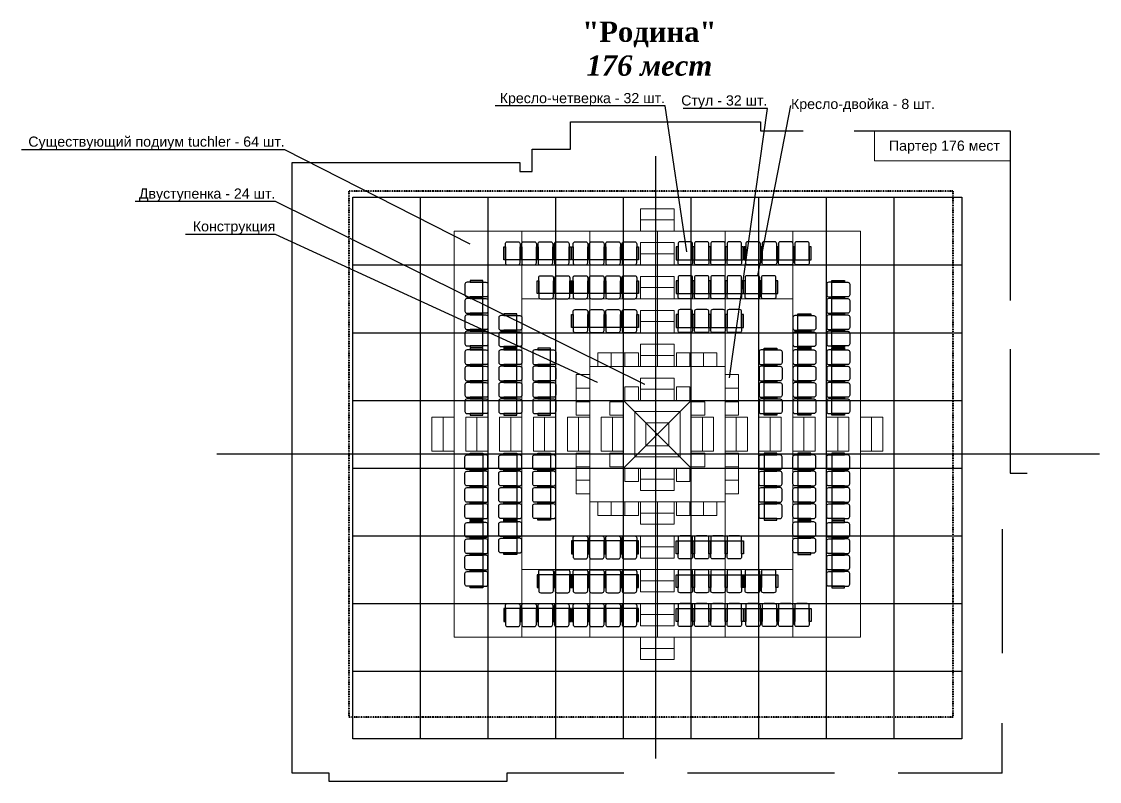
# Model space of a CAD drawing. Header units: millimetres. Extents: x -520232 to 211296, y -156633 to 78411.
# Drawn here: x -283758 to -251911, y -95142 to -72689 of the extents above; entities that cross this region are included whole.
import ezdxf
from ezdxf import colors
from ezdxf.entities.mleader import LeaderData, LeaderLine
from ezdxf.math import Vec2, Vec3

# ---------------------------------------------------------------- set-up
doc = ezdxf.new("R2010")
doc.units = ezdxf.units.MM
doc.linetypes.add('штрихпунктирнаяX2', pattern=[50.8, 25.4, -12.7, 0, -12.7])
for name, color, linetype in [('Конструкция-партер Родина', 7, 'Continuous'), ('Оси', 7, 'Continuous'), ('Партер', 7, 'Continuous'), ('План галлереи', 7, 'Continuous'), ('План планшет1', 7, 'Continuous')]:
    doc.layers.add(name, color=color, linetype=linetype)
doc.layers.add('Сидения и станки', color=7, linetype='Continuous', lineweight=25)
doc.styles.get("Standard").update_dxf_attribs({"font": 'arial.ttf', "height": 300})

# ---------------------------------------------------------------- blocks, each defined once
blk = doc.blocks.new('A$C20D4365F')
at = {"layer": 'Сидения и станки'}
for points in [[(-1231.25, 380), (-1181.25, 380), (-1181.25, 0), (-1231.25, 0)], [(-748.75, 380), (-698.75, 380), (-698.75, 0), (-748.75, 0)], [(-266.25, 380), (-216.25, 380), (-216.25, 0), (-266.25, 0)], [(216.25, 380), (266.25, 380), (266.25, 0), (216.25, 0)], [(698.75, 380), (748.75, 380), (748.75, 0), (698.75, 0)]]:
    blk.add_lwpolyline(points, close=True, dxfattribs=at)
for points in [[(-1121.25, 530), (-808.75, 530, -0.41421356), (-748.75, 470), (-748.75, 0), (-1181.25, 0), (-1181.25, 470, -0.41421356)], [(-638.75, 530), (-326.25, 530, -0.41421356), (-266.25, 470), (-266.25, 0), (-698.75, 0), (-698.75, 470, -0.41421356)], [(-156.25, 530), (156.25, 530, -0.41421356), (216.25, 470), (216.25, 0), (-216.25, 0), (-216.25, 470, -0.41421356)], [(326.25, 530), (638.75, 530, -0.41421356), (698.75, 470), (698.75, 0), (266.25, 0), (266.25, 470, -0.41421356)], [(-748.75, 0), (-1181.25, 0), (-1181.25, -90, 0.41421356), (-1121.25, -150), (-808.75, -150, 0.41421356), (-748.75, -90)], [(-266.25, 0), (-698.75, 0), (-698.75, -90, 0.41421356), (-638.75, -150), (-326.25, -150, 0.41421356), (-266.25, -90)], [(216.25, 0), (-216.25, 0), (-216.25, -90, 0.41421356), (-156.25, -150), (156.25, -150, 0.41421356), (216.25, -90)], [(698.75, 0), (266.25, 0), (266.25, -90, 0.41421356), (326.25, -150), (638.75, -150, 0.41421356), (698.75, -90)]]:
    blk.add_lwpolyline(points, format="xyb", close=True, dxfattribs=at)
blk = doc.blocks.new('Кресло-двойка')
at = {"layer": 'Сидения и станки', "color": 6}
for points in [[(461070, -39037), (461382, -39037, -0.414214), (461442, -39097), (461442, -39567), (461010, -39567), (461010, -39097, -0.414214)], [(461552, -39037), (461865, -39037, -0.414214), (461925, -39097), (461925, -39567), (461492, -39567), (461492, -39097, -0.414214)], [(461442, -39567), (461010, -39567), (461010, -39657, 0.414214), (461070, -39717), (461382, -39717, 0.414214), (461442, -39657)], [(461925, -39567), (461492, -39567), (461492, -39657, 0.414214), (461552, -39717), (461865, -39717, 0.414214), (461925, -39657)]]:
    blk.add_lwpolyline(points, format="xyb", close=True, dxfattribs=at)
for points in [[(460960, -39187), (461010, -39187), (461010, -39567), (460960, -39567)], [(461442, -39187), (461492, -39187), (461492, -39567), (461442, -39567)], [(461925, -39187), (461975, -39187), (461975, -39567), (461925, -39567)]]:
    blk.add_lwpolyline(points, close=True, dxfattribs=at)
blk = doc.blocks.new('Партер Родина')
at = {"layer": 'Конструкция-партер Родина', "color": 1, "lineweight": 13}
for p, q in [((469309, -42194), (471309, -44194)), ((469309, -44194), (471309, -42194))]:
    blk.add_line(p, q, dxfattribs=at)
at = {"layer": 'Конструкция-партер Родина', "color": 3, "lineweight": 13}
for points in [[(468548, -40794), (468548, -41194), (468948, -41194), (468948, -40794), (468548, -40794)], [(468948, -40794), (468948, -41194), (469348, -41194), (469348, -40794), (468948, -40794)], [(469348, -40794), (469348, -41194), (469748, -41194), (469748, -40794), (469348, -40794)], [(471270, -40794), (471270, -41194), (470870, -41194), (470870, -40794), (471270, -40794)], [(471670, -40794), (471670, -41194), (471270, -41194), (471270, -40794), (471670, -40794)], [(472070, -40794), (472070, -41194), (471670, -41194), (471670, -40794), (472070, -40794)], [(467909, -41434), (468309, -41434), (468309, -41834), (467909, -41834), (467909, -41434)], [(472709, -41434), (472309, -41434), (472309, -41834), (472709, -41834), (472709, -41434)], [(467909, -41834), (468309, -41834), (468309, -42234), (467909, -42234), (467909, -41834)], [(469348, -41794), (469348, -42194), (469748, -42194), (469748, -41794), (469348, -41794)], [(471270, -41794), (471270, -42194), (470870, -42194), (470870, -41794), (471270, -41794)], [(472709, -41834), (472309, -41834), (472309, -42234), (472709, -42234), (472709, -41834)], [(467909, -42234), (468309, -42234), (468309, -42634), (467909, -42634), (467909, -42234)], [(468909, -42234), (469309, -42234), (469309, -42634), (468909, -42634), (468909, -42234)], [(471709, -42234), (471309, -42234), (471309, -42634), (471709, -42634), (471709, -42234)], [(472709, -42234), (472309, -42234), (472309, -42634), (472709, -42634), (472709, -42234)], [(467909, -44155), (468309, -44155), (468309, -43755), (467909, -43755), (467909, -44155)], [(468909, -44155), (469309, -44155), (469309, -43755), (468909, -43755), (468909, -44155)], [(471709, -44155), (471309, -44155), (471309, -43755), (471709, -43755), (471709, -44155)], [(472709, -44155), (472309, -44155), (472309, -43755), (472709, -43755), (472709, -44155)], [(467909, -44555), (468309, -44555), (468309, -44155), (467909, -44155), (467909, -44555)], [(469348, -44594), (469348, -44194), (469748, -44194), (469748, -44594), (469348, -44594)], [(471270, -44594), (471270, -44194), (470870, -44194), (470870, -44594), (471270, -44594)], [(472709, -44555), (472309, -44555), (472309, -44155), (472709, -44155), (472709, -44555)], [(467909, -44955), (468309, -44955), (468309, -44555), (467909, -44555), (467909, -44955)], [(472709, -44955), (472309, -44955), (472309, -44555), (472709, -44555), (472709, -44955)], [(468548, -45594), (468548, -45194), (468948, -45194), (468948, -45594), (468548, -45594)], [(468948, -45594), (468948, -45194), (469348, -45194), (469348, -45594), (468948, -45594)], [(469348, -45594), (469348, -45194), (469748, -45194), (469748, -45594), (469348, -45594)], [(471270, -45594), (471270, -45194), (470870, -45194), (470870, -45594), (471270, -45594)], [(471670, -45594), (471670, -45194), (471270, -45194), (471270, -45594), (471670, -45594)], [(472070, -45594), (472070, -45194), (471670, -45194), (471670, -45594), (472070, -45594)]]:
    blk.add_lwpolyline(points, dxfattribs=at)
at = {"layer": 'Конструкция-партер Родина', "color": 5, "lineweight": 13}
for name, p in [('A$C20D4365F', (467000, -38040)), ('A$C20D4365F', (469000, -38040)), ('Кресло-двойка', (5794, 527)), ('A$C20D4365F', (469000, -39040)), ('A$C20D4365F', (469000, -40040))]:
    blk.add_blockref(name, p, dxfattribs=at)
at = {"layer": 'Конструкция-партер Родина', "color": 5, "lineweight": 13, "xscale": -1}
for name, p in [('A$C20D4365F', (471618, -38040)), ('A$C20D4365F', (473618, -38040)), ('A$C20D4365F', (471618, -39040)), ('Кресло-двойка', (934824, 527)), ('A$C20D4365F', (471618, -40040))]:
    blk.add_blockref(name, p, dxfattribs=at)
for name, p, rotation in [('A$C20D4365F', (465155, -39885), 90), ('Кресло-двойка', (426588, 421321), 90), ('A$C20D4365F', (465155, -41885), 90), ('A$C20D4365F', (466155, -41885), 90), ('A$C20D4365F', (467155, -41885), 90), ('A$C20D4365F', (473463, -44504), 270), ('A$C20D4365F', (474463, -44504), 270), ('A$C20D4365F', (475463, -44504), 270), ('Кресло-двойка', (514030, -507709), 270), ('A$C20D4365F', (475463, -46504), 270), ('A$C20D4365F', (469000, -46348), 180), ('Кресло-двойка', (5794, -86915), 180), ('A$C20D4365F', (469000, -47348), 180), ('A$C20D4365F', (467000, -48348), 180), ('A$C20D4365F', (469000, -48348), 180)]:
    blk.add_blockref(name, p, dxfattribs=dict(at, rotation=rotation))
at = {"layer": 'Конструкция-партер Родина', "color": 5, "lineweight": 13}
for name, p, rotation in [('A$C20D4365F', (475463, -39885), 270), ('Кресло-двойка', (514030, 421321), 270), ('A$C20D4365F', (473463, -41885), 270), ('A$C20D4365F', (474463, -41885), 270), ('A$C20D4365F', (475463, -41885), 270), ('A$C20D4365F', (465155, -44504), 90), ('A$C20D4365F', (466155, -44504), 90), ('A$C20D4365F', (467155, -44504), 90), ('A$C20D4365F', (465155, -46504), 90), ('Кресло-двойка', (426588, -507709), 90), ('A$C20D4365F', (471618, -46348), 180), ('A$C20D4365F', (471618, -47348), 180), ('Кресло-двойка', (934824, -86915), 180), ('A$C20D4365F', (471618, -48348), 180), ('A$C20D4365F', (473618, -48348), 180)]:
    blk.add_blockref(name, p, dxfattribs=dict(at, rotation=rotation))

msp = doc.modelspace()

# ---------------------------------------------------------------- linework, layer by layer
at = {"layer": 'Конструкция-партер Родина', "color": 1, "lineweight": 13}
for p, q in [((-265472.524, -78881.631), (-264472.524, -78881.631)), ((-264472.524, -78881.631), (-265472.524, -78881.631)), ((-265972.524, -83881.631), (-263972.524, -85881.631)), ((-265972.524, -85881.631), (-263972.524, -83881.631)), ((-265972.524, -85881.631), (-263972.524, -83881.631)), ((-263972.524, -85881.631), (-265972.524, -83881.631)), ((-270972.524, -84381.631), (-270972.524, -85381.631)), ((-258972.524, -84381.631), (-258972.524, -85381.631)), ((-265472.524, -90881.631), (-264472.524, -90881.631))]:
    msp.add_line(p, q, dxfattribs=at)
at = {"layer": 'Конструкция-партер Родина', "color": 5, "lineweight": 13}
for p, q in [((-269972.524, -79881.631), (-269972.524, -89881.631)), ((-265472.524, -79881.631), (-269972.524, -79881.631)), ((-269972.524, -79881.631), (-269972.524, -84381.631)), ((-259972.524, -79881.631), (-264472.524, -79881.631)), ((-259972.524, -84381.631), (-259972.524, -79881.631)), ((-266972.524, -82881.631), (-265472.524, -82881.631)), ((-266972.524, -86881.631), (-266972.524, -82881.631)), ((-266972.524, -82881.631), (-262972.524, -82881.631)), ((-262972.524, -82881.631), (-264472.524, -82881.631)), ((-262972.524, -82881.631), (-262972.524, -84381.631)), ((-262972.524, -82881.631), (-262972.524, -86881.631)), ((-265972.524, -83881.631), (-266972.524, -83881.631)), ((-263972.524, -83881.631), (-262972.524, -83881.631)), ((-265642.524, -85551.631), (-265642.524, -84211.631)), ((-265642.524, -84211.631), (-264302.524, -84211.631)), ((-264302.524, -85551.631), (-264302.524, -84211.631)), ((-265312.524, -85221.631), (-265312.524, -84541.631)), ((-265312.524, -84541.631), (-264632.524, -84541.631)), ((-264632.524, -85221.631), (-264632.524, -84541.631)), ((-265312.524, -85221.631), (-264632.524, -85221.631)), ((-265642.524, -85551.631), (-264302.524, -85551.631)), ((-262972.524, -86881.631), (-262972.524, -85381.631)), ((-259972.524, -89881.631), (-259972.524, -85381.631)), ((-265972.524, -85881.631), (-266972.524, -85881.631)), ((-263972.524, -85881.631), (-262972.524, -85881.631)), ((-266972.524, -86881.631), (-265472.524, -86881.631)), ((-262972.524, -86881.631), (-264472.524, -86881.631)), ((-269972.524, -89881.631), (-265472.524, -89881.631)), ((-264472.524, -89881.631), (-259972.524, -89881.631))]:
    msp.add_line(p, q, dxfattribs=at)
msp.add_lwpolyline([(-258553.106, -76805.506), (-254547.524, -76805.506), (-254547.524, -75919.631), (-258553.106, -75919.631)], close=True, dxfattribs=at)
at = {"layer": 'Конструкция-партер Родина', "color": 1, "lineweight": 13}
for points in [[(-264472.524, -78881.631), (-264472.524, -78221.631), (-265472.524, -78221.631), (-265472.524, -78881.631), (-264472.524, -78881.631), (-264472.524, -78551.631), (-265472.524, -78551.631)], [(-264472.524, -79881.631), (-264472.524, -79221.631), (-265472.524, -79221.631), (-265472.524, -79881.631), (-264472.524, -79881.631), (-264472.524, -79551.631), (-265472.524, -79551.631)], [(-264472.524, -80881.631), (-264472.524, -80221.631), (-265472.524, -80221.631), (-265472.524, -80881.631), (-264472.524, -80881.631), (-264472.524, -80551.631), (-265472.524, -80551.631)], [(-264472.524, -81881.631), (-264472.524, -81221.631), (-265472.524, -81221.631), (-265472.524, -81881.631), (-264472.524, -81881.631), (-264472.524, -81551.631), (-265472.524, -81551.631)], [(-264472.524, -82881.631), (-264472.524, -82221.631), (-265472.524, -82221.631), (-265472.524, -82881.631), (-264472.524, -82881.631), (-264472.524, -82551.631), (-265472.524, -82551.631)], [(-264472.524, -83881.631), (-264472.524, -83221.631), (-265472.524, -83221.631), (-265472.524, -83881.631), (-264472.524, -83881.631), (-264472.524, -83551.631), (-265472.524, -83551.631)], [(-270972.524, -84381.631), (-271632.524, -84381.631), (-271632.524, -85381.631), (-270972.524, -85381.631), (-270972.524, -84381.631), (-271302.524, -84381.631), (-271302.524, -85381.631)], [(-269972.524, -84381.631), (-270632.524, -84381.631), (-270632.524, -85381.631), (-269972.524, -85381.631), (-269972.524, -84381.631), (-270302.524, -84381.631), (-270302.524, -85381.631)], [(-268972.524, -84381.631), (-269632.524, -84381.631), (-269632.524, -85381.631), (-268972.524, -85381.631), (-268972.524, -84381.631), (-269302.524, -84381.631), (-269302.524, -85381.631)], [(-267972.524, -84381.631), (-268632.524, -84381.631), (-268632.524, -85381.631), (-267972.524, -85381.631), (-267972.524, -84381.631), (-268302.524, -84381.631), (-268302.524, -85381.631)], [(-266972.524, -84381.631), (-267632.524, -84381.631), (-267632.524, -85381.631), (-266972.524, -85381.631), (-266972.524, -84381.631), (-267302.524, -84381.631), (-267302.524, -85381.631)], [(-265972.524, -84381.631), (-266632.524, -84381.631), (-266632.524, -85381.631), (-265972.524, -85381.631), (-265972.524, -84381.631), (-266302.524, -84381.631), (-266302.524, -85381.631)], [(-263972.524, -84381.631), (-263312.524, -84381.631), (-263312.524, -85381.631), (-263972.524, -85381.631), (-263972.524, -84381.631), (-263642.524, -84381.631), (-263642.524, -85381.631)], [(-262972.524, -84381.631), (-262312.524, -84381.631), (-262312.524, -85381.631), (-262972.524, -85381.631), (-262972.524, -84381.631), (-262642.524, -84381.631), (-262642.524, -85381.631)], [(-261972.524, -84381.631), (-261312.524, -84381.631), (-261312.524, -85381.631), (-261972.524, -85381.631), (-261972.524, -84381.631), (-261642.524, -84381.631), (-261642.524, -85381.631)], [(-260972.524, -84381.631), (-260312.524, -84381.631), (-260312.524, -85381.631), (-260972.524, -85381.631), (-260972.524, -84381.631), (-260642.524, -84381.631), (-260642.524, -85381.631)], [(-259972.524, -84381.631), (-259312.524, -84381.631), (-259312.524, -85381.631), (-259972.524, -85381.631), (-259972.524, -84381.631), (-259642.524, -84381.631), (-259642.524, -85381.631)], [(-258972.524, -84381.631), (-258312.524, -84381.631), (-258312.524, -85381.631), (-258972.524, -85381.631), (-258972.524, -84381.631), (-258642.524, -84381.631), (-258642.524, -85381.631)], [(-264472.524, -85881.631), (-264472.524, -86541.631), (-265472.524, -86541.631), (-265472.524, -85881.631), (-264472.524, -85881.631), (-264472.524, -86211.631), (-265472.524, -86211.631)], [(-264472.524, -86881.631), (-264472.524, -87541.631), (-265472.524, -87541.631), (-265472.524, -86881.631), (-264472.524, -86881.631), (-264472.524, -87211.631), (-265472.524, -87211.631)], [(-264472.524, -87881.631), (-264472.524, -88541.631), (-265472.524, -88541.631), (-265472.524, -87881.631), (-264472.524, -87881.631), (-264472.524, -88211.631), (-265472.524, -88211.631)], [(-264472.524, -88881.631), (-264472.524, -89541.631), (-265472.524, -89541.631), (-265472.524, -88881.631), (-264472.524, -88881.631), (-264472.524, -89211.631), (-265472.524, -89211.631)], [(-264472.524, -89881.631), (-264472.524, -90541.631), (-265472.524, -90541.631), (-265472.524, -89881.631), (-264472.524, -89881.631), (-264472.524, -90211.631), (-265472.524, -90211.631)], [(-264472.524, -90881.631), (-264472.524, -91541.631), (-265472.524, -91541.631), (-265472.524, -90881.631), (-264472.524, -90881.631), (-264472.524, -91211.631), (-265472.524, -91211.631)]]:
    msp.add_lwpolyline(points, dxfattribs=at)
at = {"layer": 'Конструкция-партер Родина', "lineweight": 13}
for points in [[(-270972.524, -78881.631), (-268972.524, -78881.631), (-268972.524, -79881.631), (-270972.524, -79881.631), (-270972.524, -78881.631)], [(-268972.524, -78881.631), (-266972.524, -78881.631), (-266972.524, -79881.631), (-268972.524, -79881.631), (-268972.524, -78881.631)], [(-266972.524, -78881.631), (-264972.524, -78881.631), (-264972.524, -79881.631), (-266972.524, -79881.631), (-266972.524, -78881.631)], [(-264972.524, -78881.631), (-262972.524, -78881.631), (-262972.524, -79881.631), (-264972.524, -79881.631), (-264972.524, -78881.631)], [(-262972.524, -78881.631), (-260972.524, -78881.631), (-260972.524, -79881.631), (-262972.524, -79881.631), (-262972.524, -78881.631)], [(-260972.524, -78881.631), (-258972.524, -78881.631), (-258972.524, -79881.631), (-260972.524, -79881.631), (-260972.524, -78881.631)], [(-270972.524, -81881.631), (-270972.524, -79881.631), (-269972.524, -79881.631), (-269972.524, -81881.631), (-270972.524, -81881.631)], [(-269972.524, -81881.631), (-269972.524, -79881.631), (-268972.524, -79881.631), (-268972.524, -81881.631), (-269972.524, -81881.631)], [(-268972.524, -79881.631), (-266972.524, -79881.631), (-266972.524, -80881.631), (-268972.524, -80881.631), (-268972.524, -79881.631)], [(-266972.524, -79881.631), (-264972.524, -79881.631), (-264972.524, -80881.631), (-266972.524, -80881.631), (-266972.524, -79881.631)], [(-264972.524, -79881.631), (-262972.524, -79881.631), (-262972.524, -80881.631), (-264972.524, -80881.631), (-264972.524, -79881.631)], [(-262972.524, -79881.631), (-260972.524, -79881.631), (-260972.524, -80881.631), (-262972.524, -80881.631), (-262972.524, -79881.631)], [(-260972.524, -81881.631), (-260972.524, -79881.631), (-259972.524, -79881.631), (-259972.524, -81881.631), (-260972.524, -81881.631)], [(-259972.524, -81881.631), (-259972.524, -79881.631), (-258972.524, -79881.631), (-258972.524, -81881.631), (-259972.524, -81881.631)], [(-268972.524, -80881.631), (-266972.524, -80881.631), (-266972.524, -81881.631), (-268972.524, -81881.631), (-268972.524, -80881.631)], [(-266972.524, -80881.631), (-264972.524, -80881.631), (-264972.524, -81881.631), (-266972.524, -81881.631), (-266972.524, -80881.631)], [(-264972.524, -80881.631), (-262972.524, -80881.631), (-262972.524, -81881.631), (-264972.524, -81881.631), (-264972.524, -80881.631)], [(-262972.524, -80881.631), (-260972.524, -80881.631), (-260972.524, -81881.631), (-262972.524, -81881.631), (-262972.524, -80881.631)], [(-270972.524, -83881.631), (-270972.524, -81881.631), (-269972.524, -81881.631), (-269972.524, -83881.631), (-270972.524, -83881.631)], [(-269972.524, -83881.631), (-269972.524, -81881.631), (-268972.524, -81881.631), (-268972.524, -83881.631), (-269972.524, -83881.631)], [(-268972.524, -83881.631), (-268972.524, -81881.631), (-267972.524, -81881.631), (-267972.524, -83881.631), (-268972.524, -83881.631)], [(-267972.524, -83881.631), (-267972.524, -81881.631), (-266972.524, -81881.631), (-266972.524, -83881.631), (-267972.524, -83881.631)], [(-266972.524, -81881.631), (-264972.524, -81881.631), (-264972.524, -82881.631), (-266972.524, -82881.631), (-266972.524, -81881.631)], [(-264972.524, -81881.631), (-262972.524, -81881.631), (-262972.524, -82881.631), (-264972.524, -82881.631), (-264972.524, -81881.631)], [(-262972.524, -83881.631), (-262972.524, -81881.631), (-261972.524, -81881.631), (-261972.524, -83881.631), (-262972.524, -83881.631)], [(-261972.524, -83881.631), (-261972.524, -81881.631), (-260972.524, -81881.631), (-260972.524, -83881.631), (-261972.524, -83881.631)], [(-260972.524, -83881.631), (-260972.524, -81881.631), (-259972.524, -81881.631), (-259972.524, -83881.631), (-260972.524, -83881.631)], [(-259972.524, -83881.631), (-259972.524, -81881.631), (-258972.524, -81881.631), (-258972.524, -83881.631), (-259972.524, -83881.631)], [(-270972.524, -85881.631), (-270972.524, -83881.631), (-269972.524, -83881.631), (-269972.524, -85881.631), (-270972.524, -85881.631)], [(-269972.524, -85881.631), (-269972.524, -83881.631), (-268972.524, -83881.631), (-268972.524, -85881.631), (-269972.524, -85881.631)], [(-268972.524, -85881.631), (-268972.524, -83881.631), (-267972.524, -83881.631), (-267972.524, -85881.631), (-268972.524, -85881.631)], [(-267972.524, -85881.631), (-267972.524, -83881.631), (-266972.524, -83881.631), (-266972.524, -85881.631), (-267972.524, -85881.631)], [(-262972.524, -85881.631), (-262972.524, -83881.631), (-261972.524, -83881.631), (-261972.524, -85881.631), (-262972.524, -85881.631)], [(-261972.524, -85881.631), (-261972.524, -83881.631), (-260972.524, -83881.631), (-260972.524, -85881.631), (-261972.524, -85881.631)], [(-260972.524, -85881.631), (-260972.524, -83881.631), (-259972.524, -83881.631), (-259972.524, -85881.631), (-260972.524, -85881.631)], [(-259972.524, -85881.631), (-259972.524, -83881.631), (-258972.524, -83881.631), (-258972.524, -85881.631), (-259972.524, -85881.631)], [(-270972.524, -87881.631), (-270972.524, -85881.631), (-269972.524, -85881.631), (-269972.524, -87881.631), (-270972.524, -87881.631)], [(-269972.524, -87881.631), (-269972.524, -85881.631), (-268972.524, -85881.631), (-268972.524, -87881.631), (-269972.524, -87881.631)], [(-268972.524, -87881.631), (-268972.524, -85881.631), (-267972.524, -85881.631), (-267972.524, -87881.631), (-268972.524, -87881.631)], [(-267972.524, -87881.631), (-267972.524, -85881.631), (-266972.524, -85881.631), (-266972.524, -87881.631), (-267972.524, -87881.631)], [(-262972.524, -87881.631), (-262972.524, -85881.631), (-261972.524, -85881.631), (-261972.524, -87881.631), (-262972.524, -87881.631)], [(-261972.524, -87881.631), (-261972.524, -85881.631), (-260972.524, -85881.631), (-260972.524, -87881.631), (-261972.524, -87881.631)], [(-260972.524, -87881.631), (-260972.524, -85881.631), (-259972.524, -85881.631), (-259972.524, -87881.631), (-260972.524, -87881.631)], [(-259972.524, -87881.631), (-259972.524, -85881.631), (-258972.524, -85881.631), (-258972.524, -87881.631), (-259972.524, -87881.631)], [(-266972.524, -86881.631), (-264972.524, -86881.631), (-264972.524, -87881.631), (-266972.524, -87881.631), (-266972.524, -86881.631)], [(-264972.524, -86881.631), (-262972.524, -86881.631), (-262972.524, -87881.631), (-264972.524, -87881.631), (-264972.524, -86881.631)], [(-270972.524, -89881.631), (-270972.524, -87881.631), (-269972.524, -87881.631), (-269972.524, -89881.631), (-270972.524, -89881.631)], [(-269972.524, -89881.631), (-269972.524, -87881.631), (-268972.524, -87881.631), (-268972.524, -89881.631), (-269972.524, -89881.631)], [(-268972.524, -87881.631), (-266972.524, -87881.631), (-266972.524, -88881.631), (-268972.524, -88881.631), (-268972.524, -87881.631)], [(-266972.524, -87881.631), (-264972.524, -87881.631), (-264972.524, -88881.631), (-266972.524, -88881.631), (-266972.524, -87881.631)], [(-264972.524, -87881.631), (-262972.524, -87881.631), (-262972.524, -88881.631), (-264972.524, -88881.631), (-264972.524, -87881.631)], [(-262972.524, -87881.631), (-260972.524, -87881.631), (-260972.524, -88881.631), (-262972.524, -88881.631), (-262972.524, -87881.631)], [(-260972.524, -89881.631), (-260972.524, -87881.631), (-259972.524, -87881.631), (-259972.524, -89881.631), (-260972.524, -89881.631)], [(-259972.524, -89881.631), (-259972.524, -87881.631), (-258972.524, -87881.631), (-258972.524, -89881.631), (-259972.524, -89881.631)], [(-268972.524, -88881.631), (-266972.524, -88881.631), (-266972.524, -89881.631), (-268972.524, -89881.631), (-268972.524, -88881.631)], [(-266972.524, -88881.631), (-264972.524, -88881.631), (-264972.524, -89881.631), (-266972.524, -89881.631), (-266972.524, -88881.631)], [(-264972.524, -88881.631), (-262972.524, -88881.631), (-262972.524, -89881.631), (-264972.524, -89881.631), (-264972.524, -88881.631)], [(-262972.524, -88881.631), (-260972.524, -88881.631), (-260972.524, -89881.631), (-262972.524, -89881.631), (-262972.524, -88881.631)], [(-270972.524, -89881.631), (-268972.524, -89881.631), (-268972.524, -90881.631), (-270972.524, -90881.631), (-270972.524, -89881.631)], [(-268972.524, -89881.631), (-266972.524, -89881.631), (-266972.524, -90881.631), (-268972.524, -90881.631), (-268972.524, -89881.631)], [(-266972.524, -89881.631), (-264972.524, -89881.631), (-264972.524, -90881.631), (-266972.524, -90881.631), (-266972.524, -89881.631)], [(-264972.524, -89881.631), (-262972.524, -89881.631), (-262972.524, -90881.631), (-264972.524, -90881.631), (-264972.524, -89881.631)], [(-262972.524, -89881.631), (-260972.524, -89881.631), (-260972.524, -90881.631), (-262972.524, -90881.631), (-262972.524, -89881.631)], [(-260972.524, -89881.631), (-258972.524, -89881.631), (-258972.524, -90881.631), (-260972.524, -90881.631), (-260972.524, -89881.631)]]:
    msp.add_lwpolyline(points, dxfattribs=at)
at = {"layer": 'Конструкция-партер Родина', "color": 5, "lineweight": 13}
msp.add_lwpolyline([(-265972.524, -85881.631), (-265972.524, -83881.631), (-263972.524, -83881.631), (-263972.524, -85881.631), (-265972.524, -85881.631)], dxfattribs=at)
at = {"layer": 'Оси'}
for p, q in [((-265026.024, -76670.089), (-265026.024, -94467.016)), ((-251910.707, -85471.131), (-277988.343, -85471.131))]:
    msp.add_line(p, q, dxfattribs=at)
at = {"layer": 'План галлереи', "linetype": 'штрихпунктирнаяX2', "lineweight": 40}
for p, q in [((-274089.524, -77703.631), (-274089.524, -93238.631)), ((-256242.524, -77703.631), (-274089.524, -77703.631)), ((-256242.524, -77703.631), (-256242.524, -93238.631)), ((-256242.524, -93238.631), (-274089.524, -93238.631))]:
    msp.add_line(p, q, dxfattribs=at)
at = {"layer": 'План планшет1', "color": 254}
for p, q in [((-267543.524, -76462.631), (-267543.524, -75651.631)), ((-267543.524, -75651.631), (-261927.524, -75651.631)), ((-261927.524, -75651.631), (-261927.524, -75919.631)), ((-261927.524, -75919.631), (-260667.524, -75919.631)), ((-259155.524, -75919.631), (-254547.524, -75919.631)), ((-254547.524, -75919.631), (-254547.524, -80930.631)), ((-268675.524, -77116.631), (-268675.524, -76462.631)), ((-268675.524, -76462.631), (-267543.524, -76462.631)), ((-275767.524, -94894.631), (-275767.524, -76856.631)), ((-275767.524, -76856.631), (-269034.524, -76856.631)), ((-269034.524, -76856.631), (-269034.524, -77116.631)), ((-269034.524, -77116.631), (-269034.524, -77116.631)), ((-269034.524, -77116.631), (-268675.524, -77116.631)), ((-273972.524, -93881.631), (-273972.524, -77881.631)), ((-273972.524, -77881.631), (-255972.524, -77881.631)), ((-271972.524, -93881.631), (-271972.524, -77881.631)), ((-269972.524, -93881.631), (-269972.524, -77881.631)), ((-267972.524, -93881.631), (-267972.524, -77881.631)), ((-265972.524, -93881.631), (-265972.524, -77881.631)), ((-263972.524, -93881.631), (-263972.524, -77881.631)), ((-261972.524, -93881.631), (-261972.524, -77881.631)), ((-259972.524, -93881.631), (-259972.524, -77881.631)), ((-257972.524, -93881.631), (-257972.524, -77881.631)), ((-255972.524, -77881.631), (-255972.524, -93881.631)), ((-273972.524, -79881.631), (-255972.524, -79881.631)), ((-273972.524, -81881.631), (-255972.524, -81881.631)), ((-254547.524, -82365.631), (-254547.524, -86035.631)), ((-273972.524, -83881.631), (-255972.524, -83881.631)), ((-273972.524, -85881.631), (-255972.524, -85881.631)), ((-254547.524, -86035.631), (-254047.524, -86035.631)), ((-273972.524, -87881.631), (-255972.524, -87881.631)), ((-254785.524, -87689.631), (-254785.524, -91354.631)), ((-273972.524, -89881.631), (-255972.524, -89881.631)), ((-273972.524, -91881.631), (-255972.524, -91881.631)), ((-254785.524, -94894.631), (-254785.524, -93423.631)), ((-255972.524, -93881.631), (-273972.524, -93881.631)), ((-274666.524, -94894.631), (-275767.524, -94894.631)), ((-274666.524, -95141.631), (-274666.524, -94894.631)), ((-265965.524, -94894.631), (-269423.524, -94894.631)), ((-269423.524, -94894.631), (-269423.524, -95141.631)), ((-259738.524, -94894.631), (-264086.524, -94894.631)), ((-254785.524, -94894.631), (-257861.524, -94894.631)), ((-269423.524, -95141.631), (-274666.524, -95141.631))]:
    msp.add_line(p, q, dxfattribs=at)

# ---------------------------------------------------------------- block references
at = {"layer": 'Конструкция-партер Родина', "color": 5, "lineweight": 13}
msp.add_blockref('Партер Родина', (-735281.624, -41687.457), dxfattribs=at)

# ---------------------------------------------------------------- texts
at = {"layer": 'Конструкция-партер Родина', "color": 5, "lineweight": 13, "insert": (-258131.012, -76205.653), "char_height": 300, "attachment_point": 1}
msp.add_mtext_dynamic_manual_height_columns('Партер 176 мест', width=4278.69539, gutter_width=1500, heights=[669.982], dxfattribs=at)
at = {"layer": 'Партер', "insert": (-265209.797, -73493.4), "char_height": 600, "width": 15854.2162, "attachment_point": 5}
msp.add_mtext('{\\fTimes New Roman|b1|i0|c204|p18;"Родина"\\P\\fTimes New Roman|b1|i1|c204|p18;176 мест}', dxfattribs=at)

# ---------------------------------------------------------------- leaders
at = {"layer": 'Конструкция-партер Родина', "lineweight": 13}
ml = msp.add_multileader_mtext('Standard', dxfattribs=at)
ml.set_content('{\\C256;Кресло-четверка - 32 шт.}', color=250)
ml.set_leader_properties(color=250)
ml.build(insert=Vec2(0, 0))
ml.multileader.update_dxf_attribs({"text_right_attachment_type": 6, "dogleg_length": 0.36, "arrow_head_size": 10})
ctx = ml.context
ctx.base_point, ctx.char_height, ctx.arrow_head_size, ctx.plane_origin = Vec3(-269563.934, -74991.706), 300, 10, Vec3(-257203.637, -85512.874)
ctx.right_attachment, ctx.text_align_type = 6, 2
notes = []
notes.append((ctx, [(1, (1, 1, 0), (-264743.612, -75183.35), (-1, 0), 0.36, [(0, [(-264102.698, -79500.051)], 0, [])])]))
ctx.mtext.insert, ctx.mtext.alignment, ctx.mtext.flow_direction = Vec3(-264745.972, -74800.062), 3, 5
ml = msp.add_multileader_mtext('Standard', dxfattribs=at)
ml.set_content('{\\C3;Стул - 32 шт.}', color=250)
ml.set_leader_properties(color=250)
ml.build(insert=Vec2(0, 0))
ml.multileader.update_dxf_attribs({"text_right_attachment_type": 6, "dogleg_length": 0.36, "arrow_head_size": 10})
ctx = ml.context
ctx.base_point, ctx.char_height, ctx.arrow_head_size, ctx.plane_origin = Vec3(-264212.637, -75063.679), 300, 10, Vec3(-254881.21, -87001.799)
ctx.right_attachment, ctx.text_align_type = 6, 2
notes.append((ctx, [(1, (1, 1, 0), (-261717.212, -75257.779), (-1, 0), 0.36, [(0, [(-262840.396, -83227.431)], 0, [])])]))
ctx.mtext.insert, ctx.mtext.alignment, ctx.mtext.flow_direction = Vec3(-261719.572, -74869.58), 3, 5
ml = msp.add_multileader_mtext('Standard', dxfattribs=at)
ml.set_content('{\\C256;Кресло-двойка - 8 шт.}', color=250)
ml.set_leader_properties(color=250)
ml.build(insert=Vec2(0, 0))
ml.multileader.update_dxf_attribs({"text_right_attachment_type": 6, "dogleg_length": 0.36, "arrow_head_size": 10})
ctx = ml.context
ctx.base_point, ctx.char_height, ctx.arrow_head_size, ctx.plane_origin = Vec3(-261025.848, -75165.5), 300, 10, Vec3(-255876.137, -86512.874)
ctx.right_attachment = 6
notes.append((ctx, [(0, (1, 1, 0), (-261026.208, -75165.5), (1, 0), 0.36, [(0, [(-262009.384, -80197.682)], 0, [])])]))
ctx.mtext.insert, ctx.mtext.flow_direction = Vec3(-261023.848, -74973.857), 5
ml = msp.add_multileader_mtext('Standard', dxfattribs=at)
ml.set_content('{\\C256;Существующий подиум tuchler - 64 шт.}', color=250)
ml.set_leader_properties(color=250)
ml.build(insert=Vec2(0, 0))
ml.multileader.update_dxf_attribs({"text_right_attachment_type": 6, "dogleg_length": 0.36, "arrow_head_size": 10})
ctx = ml.context
ctx.base_point, ctx.char_height, ctx.arrow_head_size, ctx.plane_origin = Vec3(-283504.584, -76280.243), 300, 10, Vec3(-259637.074, -79399.112)
ctx.right_attachment, ctx.text_align_type = 6, 2
notes.append((ctx, [(1, (1, 1, 0), (-275979.555, -76474.343), (-1, 0), 0.36, [(0, [(-270499.287, -79270.845)], 0, [])])]))
ctx.mtext.insert, ctx.mtext.alignment, ctx.mtext.flow_direction = Vec3(-275981.915, -76086.144), 3, 5
ml = msp.add_multileader_mtext('Standard', dxfattribs=at)
ml.set_content('{\\C1;Двуступенка - 24 шт.}', color=250)
ml.set_leader_properties(color=250)
ml.build(insert=Vec2(0, 0))
ml.multileader.update_dxf_attribs({"text_right_attachment_type": 6, "dogleg_length": 0.36, "arrow_head_size": 10})
ctx = ml.context
ctx.base_point, ctx.char_height, ctx.arrow_head_size, ctx.plane_origin = Vec3(-280258.072, -77815.488), 300, 10, Vec3(-258642.524, -85015.938)
ctx.right_attachment, ctx.text_align_type = 6, 2
notes.append((ctx, [(1, (1, 1, 0), (-276255.486, -78009.587), (-1, 0), 0.36, [(0, [(-265337.723, -83416.396)], 0, [])])]))
ctx.mtext.insert, ctx.mtext.alignment, ctx.mtext.flow_direction = Vec3(-276257.846, -77621.388), 3, 5
ml = msp.add_multileader_mtext('Standard', dxfattribs=at)
ml.set_content('Конструкция', color=250)
ml.set_leader_properties(color=250)
ml.build(insert=Vec2(0, 0))
ml.multileader.update_dxf_attribs({"text_right_attachment_type": 6, "dogleg_length": 0.36, "arrow_head_size": 10})
ctx = ml.context
ctx.base_point, ctx.char_height, ctx.arrow_head_size, ctx.plane_origin = Vec3(-278638.263, -78782.888), 300, 10, Vec3(-260441.302, -82239.347)
ctx.right_attachment, ctx.text_align_type = 6, 2
notes.append((ctx, [(1, (1, 1, 0), (-276257.846, -78976.987), (-1, 0), 0.36, [(0, [(-266733.163, -83357.83)], 0, [])])]))
ctx.mtext.insert, ctx.mtext.alignment, ctx.mtext.flow_direction = Vec3(-276260.206, -78588.788), 3, 5
for ctx, leaders in notes:
    for number, flags, end, landing, length, lines in leaders:
        leader = LeaderData()
        leader.index, (leader.has_last_leader_line, leader.has_dogleg_vector, leader.attachment_direction) = number, flags
        leader.last_leader_point, leader.dogleg_vector, leader.dogleg_length = Vec3(end), Vec3(landing), length
        for number, points, colour, breaks in lines:
            line = LeaderLine()
            line.index, line.vertices, line.color, line.breaks = number, Vec3.list(points), colors.encode_raw_color(colour), breaks
            leader.lines.append(line)
        ctx.leaders.append(leader)

doc.saveas('drawing.dxf')
